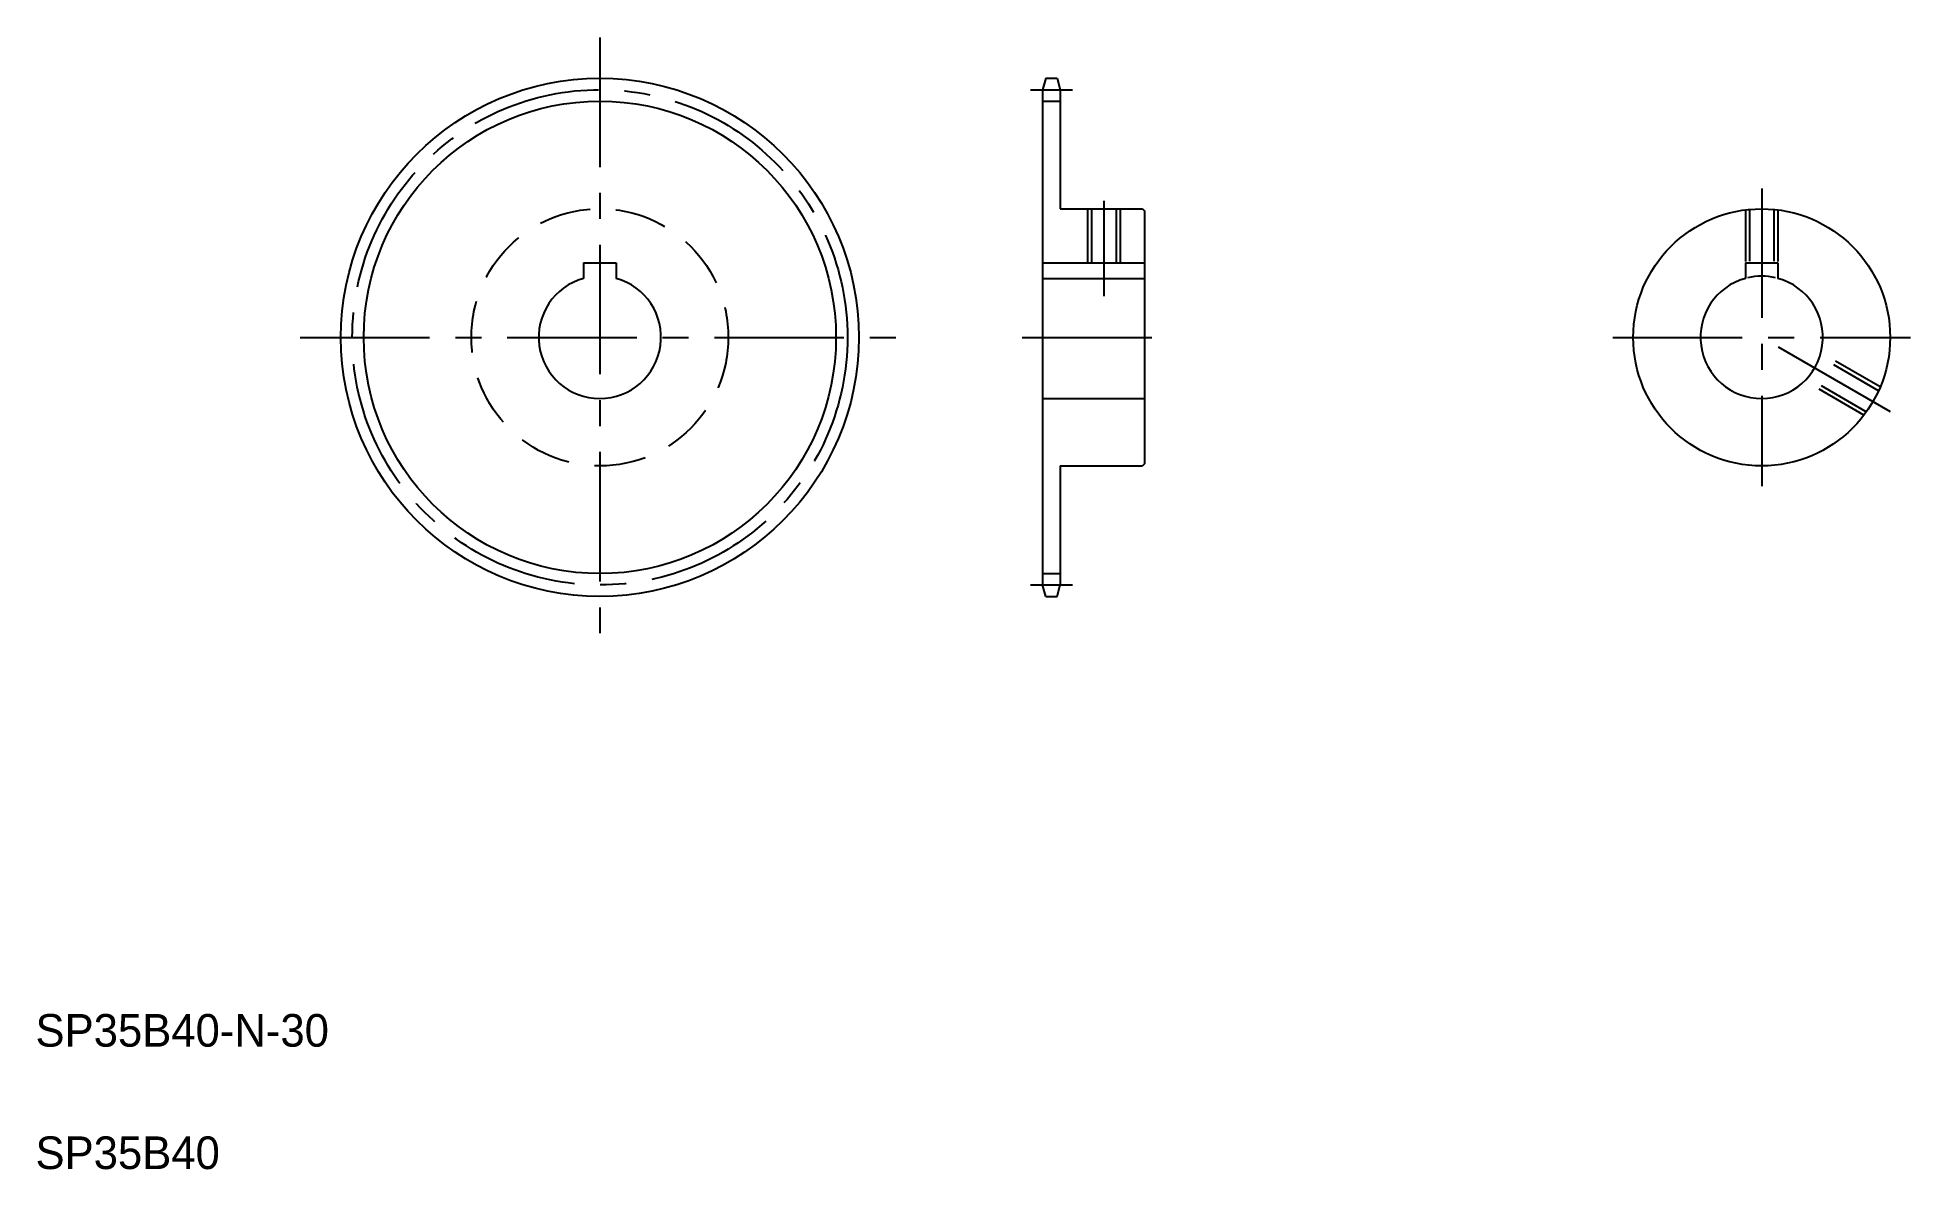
# Model space of a CAD drawing. Extents: x 20 to 480, y 20 to 297.
import ezdxf

# ---------------------------------------------------------------- set-up
doc = ezdxf.new("R2010")
doc.units = 0
doc.linetypes.add('CENTER', pattern=[50.8, 31.75, -6.35, 6.35, -6.35])
doc.linetypes.add('DASHED', pattern=[19.05, 12.7, -6.35])
doc.layers.get('0').update_dxf_attribs({"linetype": 'CONTINUOUS'})
doc.layers.add('CENTER', color=1, linetype='CENTER')

msp = doc.modelspace()

# ---------------------------------------------------------------- linework, layer by layer
at = {"color": 7, "linetype": 'CONTINUOUS'}
for p, q in [((267.69, 287.37), (266.94, 284.57)), ((267.69, 287.37), (270.49, 287.37)), ((270.49, 287.37), (271.24, 284.57)), ((266.94, 284.57), (266.94, 163.17)), ((266.94, 281.77), (271.24, 281.77)), ((271.24, 284.57), (271.24, 255.37)), ((271.24, 255.37), (291.44, 255.37)), ((278.94, 255.37), (278.94, 242.17)), ((284.94, 255.37), (284.94, 242.17)), ((291.44, 255.37), (291.94, 254.87)), ((291.94, 254.87), (291.94, 192.87)), ((154.38, 242.17), (162.38, 242.17)), ((154.38, 242.17), (154.38, 238.33)), ((162.38, 242.17), (162.38, 238.33)), ((266.94, 242.17), (291.94, 242.17)), ((439.25, 242.17), (447.25, 242.17)), ((439.25, 242.17), (439.25, 238.33)), ((447.25, 242.17), (447.25, 238.33)), ((266.94, 238.33), (291.94, 238.33)), ((266.94, 208.87), (291.94, 208.87)), ((271.24, 192.37), (271.24, 163.17)), ((271.24, 192.37), (291.44, 192.37)), ((276.29, 192.37), (276.29, 192.37)), ((281.34, 192.37), (281.34, 192.37)), ((291.94, 192.87), (291.44, 192.37)), ((266.94, 165.97), (271.24, 165.97)), ((267.69, 160.37), (266.94, 163.17)), ((270.49, 160.37), (271.24, 163.17)), ((267.69, 160.37), (270.49, 160.37))]:
    msp.add_line(p, q, dxfattribs=at)
at = {"color": 3, "linetype": 'CONTINUOUS'}
for p, q in [((277.94, 255.37), (277.94, 242.17)), ((285.94, 255.37), (285.94, 242.17))]:
    msp.add_line(p, q, dxfattribs=at)
at = {"color": 3, "linetype": 'DASHED'}
for p, q in [((439.25, 255.12), (439.25, 238.33)), ((440.25, 255.23), (440.25, 242.17)), ((446.25, 255.23), (446.25, 242.17)), ((447.25, 255.12), (447.25, 238.33)), ((471.9, 210.79), (457.48, 219.12)), ((472.31, 211.72), (457.77, 220.11)), ((468.31, 204.79), (453.77, 213.18)), ((468.9, 205.6), (454.48, 213.93))]:
    msp.add_line(p, q, dxfattribs=at)
at = {"color": 7, "linetype": 'CONTINUOUS'}
for centre, radius in [((158.38, 223.87), 63.5), ((443.25, 223.87), 31.5)]:
    msp.add_circle(centre, radius, dxfattribs=at)
at = {"color": 3, "linetype": 'CONTINUOUS'}
msp.add_circle((158.38, 223.87), 57.9, dxfattribs=at)
at = {"color": 3, "linetype": 'DASHED'}
msp.add_circle((158.38, 223.87), 31.5, dxfattribs=at)
at = {"color": 3, "linetype": 'CONTINUOUS'}
msp.add_arc((443.25, 223.87), 15, 76.8158, 103.2968, dxfattribs=at)
at = {"color": 7, "linetype": 'CONTINUOUS'}
for centre in [(158.38, 223.87), (443.25, 223.87)]:
    msp.add_arc(centre, 15, 105.466, 74.534, dxfattribs=at)
at = {"layer": 'CENTER', "color": 1, "linetype": 'CENTER'}
for p, q in [((158.38, 297.37), (158.38, 150.37)), ((263.94, 284.57), (274.24, 284.57)), ((281.94, 257.37), (281.94, 233.97)), ((443.25, 260.37), (443.25, 187.37)), ((84.88, 223.87), (231.88, 223.87)), ((261.94, 223.87), (296.94, 223.87)), ((406.75, 223.87), (479.75, 223.87)), ((474.86, 205.62), (443.25, 223.87)), ((263.94, 163.17), (274.24, 163.17))]:
    msp.add_line(p, q, dxfattribs=at)
msp.add_circle((158.38, 223.87), 60.7, dxfattribs=at)

# ---------------------------------------------------------------- texts
at = {"color": 7, "linetype": 'CONTINUOUS'}
for s, p in [('SP35B40-N-30', (20, 50)), ('SP35B40', (20, 20))]:
    msp.add_text(s, height=8, dxfattribs=at).set_placement(p)

doc.saveas('drawing.dxf')
